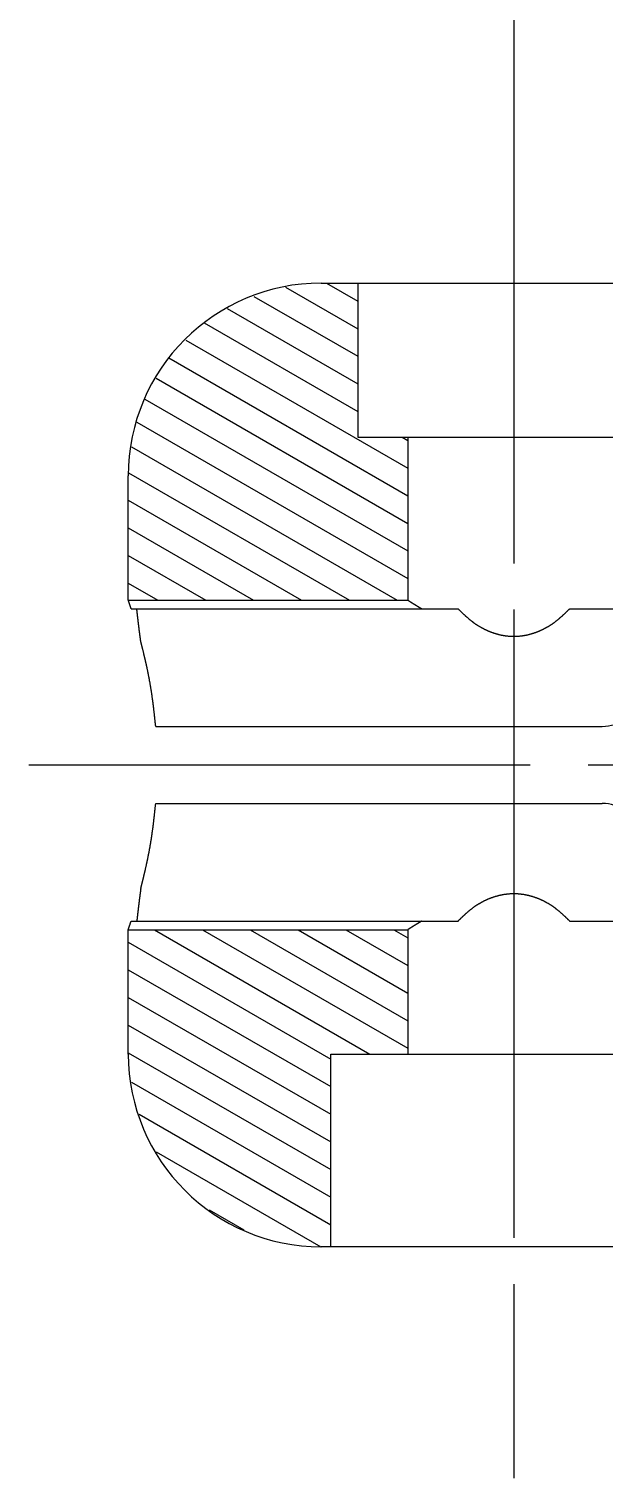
# Model space of a CAD drawing. Extents: x -21 to 142, y 71 to 261.
# Drawn here: x 63.96 to 78.88, y 203.6 to 241.19 of the extents above; entities that cross this region are included whole.
import ezdxf

# ---------------------------------------------------------------- set-up
doc = ezdxf.new("R2010")
doc.units = 0
doc.linetypes.add('CENTER', pattern=[17.5, 13, -1.5, 1.5, -1.5])
doc.layers.get('0').update_dxf_attribs({"linetype": 'CONTINUOUS'})
doc.layers.add('CENTER', color=1, linetype='CENTER')

msp = doc.modelspace()

# ---------------------------------------------------------------- linework, layer by layer
at = {"color": 7, "linetype": 'CONTINUOUS'}
for p, q in [((71.539, 234.602), (94.388, 234.602)), ((72.489, 234.602), (72.489, 230.602)), ((72.489, 230.602), (80.589, 230.602)), ((73.644, 230.602), (73.789, 230.519)), ((73.789, 230.602), (73.789, 226.377)), ((66.539, 226.377), (66.539, 229.602)), ((66.539, 226.377), (73.789, 226.377)), ((66.614, 226.152), (75.091, 226.152)), ((77.986, 226.152), (81.078, 226.152)), ((67.25, 223.102), (78.83, 223.102)), ((67.25, 221.102), (78.83, 221.102)), ((66.614, 218.052), (75.091, 218.052)), ((77.986, 218.052), (81.078, 218.052)), ((66.539, 214.602), (66.539, 217.827)), ((66.539, 217.827), (73.789, 217.827)), ((73.789, 217.827), (73.789, 214.602)), ((71.789, 209.602), (71.789, 214.602)), ((71.789, 214.602), (81.289, 214.602)), ((94.388, 209.602), (71.539, 209.602))]:
    msp.add_line(p, q, dxfattribs=at)
at = {"color": 3, "linetype": 'CONTINUOUS'}
for p, q in [((71.682, 234.602), (72.489, 234.136)), ((69.797, 234.257), (72.489, 232.703)), ((70.62, 234.498), (72.489, 233.419)), ((69.104, 233.94), (72.489, 231.986)), ((68.509, 233.567), (72.489, 231.269)), ((68.034, 233.124), (73.789, 229.802)), ((67.593, 232.662), (73.789, 229.085)), ((67.263, 232.136), (73.789, 228.368)), ((66.97, 231.588), (73.789, 227.652)), ((66.761, 230.992), (73.789, 226.935)), ((66.623, 230.355), (73.514, 226.377)), ((66.548, 229.682), (72.272, 226.377)), ((66.539, 228.97), (71.031, 226.377)), ((66.539, 228.254), (69.789, 226.377)), ((66.539, 227.537), (68.548, 226.377)), ((66.539, 226.82), (67.307, 226.377)), ((67.219, 217.827), (72.804, 214.602)), ((68.46, 217.827), (73.789, 214.75)), ((69.701, 217.827), (73.789, 215.467)), ((70.943, 217.827), (73.789, 216.184)), ((72.184, 217.827), (73.789, 216.901)), ((73.426, 217.827), (73.789, 217.617)), ((66.539, 217.503), (71.789, 214.472)), ((66.539, 216.786), (71.789, 213.755)), ((66.539, 216.069), (71.789, 213.038)), ((66.539, 215.353), (71.789, 212.321)), ((66.539, 214.636), (71.789, 211.605)), ((66.621, 213.872), (71.789, 210.888)), ((66.821, 213.039), (71.789, 210.171)), ((67.263, 212.067), (71.532, 209.603)), ((68.632, 210.56), (69.534, 210.039))]:
    msp.add_line(p, q, dxfattribs=at)
at = {"color": 7}
for points in [[(66.614, 226.152, 0), (66.613, 226.153, 0), (66.613, 226.154, 0), (66.613, 226.155, 0), (66.612, 226.157, 0), (66.612, 226.158, 0), (66.611, 226.159, 0), (66.611, 226.16, 0), (66.611, 226.161, 0), (66.61, 226.163, 0), (66.61, 226.164, 0), (66.609, 226.165, 0), (66.609, 226.166, 0), (66.609, 226.167, 0), (66.608, 226.168, 0), (66.608, 226.17, 0), (66.608, 226.171, 0), (66.607, 226.172, 0), (66.607, 226.173, 0), (66.606, 226.174, 0), (66.606, 226.176, 0), (66.606, 226.177, 0), (66.605, 226.178, 0), (66.605, 226.179, 0), (66.604, 226.18, 0), (66.604, 226.181, 0), (66.604, 226.183, 0), (66.603, 226.184, 0), (66.603, 226.185, 0), (66.603, 226.186, 0), (66.602, 226.187, 0), (66.602, 226.188, 0), (66.601, 226.19, 0), (66.601, 226.191, 0), (66.6, 226.192, 0), (66.6, 226.193, 0), (66.6, 226.194, 0), (66.599, 226.196, 0), (66.599, 226.197, 0), (66.599, 226.198, 0), (66.598, 226.199, 0), (66.598, 226.2, 0), (66.597, 226.201, 0), (66.597, 226.203, 0), (66.597, 226.204, 0), (66.596, 226.205, 0), (66.596, 226.206, 0), (66.596, 226.207, 0), (66.595, 226.209, 0), (66.595, 226.21, 0), (66.594, 226.211, 0), (66.594, 226.212, 0), (66.594, 226.213, 0), (66.593, 226.214, 0), (66.593, 226.216, 0), (66.592, 226.217, 0), (66.592, 226.218, 0), (66.592, 226.219, 0), (66.591, 226.22, 0), (66.591, 226.222, 0), (66.59, 226.223, 0), (66.59, 226.224, 0), (66.59, 226.225, 0), (66.589, 226.226, 0), (66.589, 226.227, 0), (66.588, 226.229, 0), (66.588, 226.23, 0), (66.588, 226.231, 0), (66.587, 226.232, 0), (66.587, 226.233, 0), (66.587, 226.234, 0), (66.586, 226.236, 0), (66.586, 226.237, 0), (66.585, 226.238, 0), (66.585, 226.239, 0), (66.585, 226.24, 0), (66.584, 226.242, 0), (66.584, 226.243, 0), (66.583, 226.244, 0), (66.583, 226.245, 0), (66.583, 226.246, 0), (66.582, 226.247, 0), (66.582, 226.249, 0), (66.581, 226.25, 0), (66.581, 226.251, 0), (66.581, 226.252, 0), (66.58, 226.253, 0), (66.58, 226.255, 0), (66.579, 226.256, 0), (66.579, 226.257, 0), (66.579, 226.258, 0), (66.578, 226.259, 0), (66.578, 226.26, 0), (66.578, 226.262, 0), (66.577, 226.263, 0), (66.577, 226.264, 0), (66.576, 226.265, 0), (66.576, 226.266, 0), (66.576, 226.267, 0), (66.575, 226.269, 0), (66.575, 226.27, 0), (66.574, 226.271, 0), (66.574, 226.272, 0), (66.574, 226.273, 0), (66.573, 226.275, 0), (66.573, 226.276, 0), (66.572, 226.277, 0), (66.572, 226.278, 0), (66.572, 226.279, 0), (66.571, 226.28, 0), (66.571, 226.282, 0), (66.57, 226.283, 0), (66.57, 226.284, 0), (66.57, 226.285, 0), (66.569, 226.286, 0), (66.569, 226.288, 0), (66.569, 226.289, 0), (66.568, 226.29, 0), (66.568, 226.291, 0), (66.567, 226.292, 0), (66.567, 226.293, 0), (66.567, 226.295, 0), (66.566, 226.296, 0), (66.566, 226.297, 0), (66.565, 226.298, 0), (66.565, 226.299, 0), (66.564, 226.3, 0), (66.564, 226.302, 0), (66.564, 226.303, 0), (66.563, 226.304, 0), (66.563, 226.305, 0), (66.562, 226.306, 0), (66.562, 226.308, 0), (66.562, 226.309, 0), (66.561, 226.31, 0), (66.561, 226.311, 0), (66.561, 226.312, 0), (66.56, 226.313, 0), (66.56, 226.315, 0), (66.559, 226.316, 0), (66.559, 226.317, 0), (66.559, 226.318, 0), (66.558, 226.319, 0), (66.558, 226.32, 0), (66.557, 226.322, 0), (66.557, 226.323, 0), (66.557, 226.324, 0), (66.556, 226.325, 0), (66.556, 226.326, 0), (66.555, 226.328, 0), (66.555, 226.329, 0), (66.555, 226.33, 0), (66.554, 226.331, 0), (66.554, 226.332, 0), (66.553, 226.333, 0), (66.553, 226.335, 0), (66.553, 226.336, 0), (66.552, 226.337, 0), (66.552, 226.338, 0), (66.551, 226.339, 0), (66.551, 226.34, 0), (66.551, 226.342, 0), (66.55, 226.343, 0), (66.55, 226.344, 0), (66.549, 226.345, 0), (66.549, 226.346, 0), (66.549, 226.348, 0), (66.548, 226.349, 0), (66.548, 226.35, 0), (66.547, 226.351, 0), (66.547, 226.352, 0), (66.547, 226.353, 0), (66.546, 226.355, 0), (66.546, 226.356, 0), (66.545, 226.357, 0), (66.545, 226.358, 0), (66.545, 226.359, 0), (66.544, 226.36, 0), (66.544, 226.362, 0), (66.543, 226.363, 0), (66.543, 226.364, 0), (66.543, 226.365, 0), (66.542, 226.366, 0), (66.542, 226.368, 0), (66.541, 226.369, 0), (66.541, 226.37, 0), (66.541, 226.371, 0), (66.54, 226.372, 0), (66.54, 226.373, 0), (66.539, 226.375, 0), (66.539, 226.376, 0), (66.539, 226.377, 0)], [(73.789, 226.377, 0), (73.79, 226.376, 0), (73.792, 226.374, 0), (73.794, 226.373, 0), (73.796, 226.372, 0), (73.798, 226.371, 0), (73.8, 226.37, 0), (73.802, 226.368, 0), (73.804, 226.367, 0), (73.806, 226.366, 0), (73.808, 226.365, 0), (73.809, 226.364, 0), (73.811, 226.362, 0), (73.813, 226.361, 0), (73.815, 226.36, 0), (73.817, 226.359, 0), (73.819, 226.358, 0), (73.821, 226.356, 0), (73.823, 226.355, 0), (73.825, 226.354, 0), (73.826, 226.353, 0), (73.828, 226.351, 0), (73.83, 226.35, 0), (73.832, 226.349, 0), (73.834, 226.348, 0), (73.836, 226.347, 0), (73.838, 226.345, 0), (73.84, 226.344, 0), (73.841, 226.343, 0), (73.843, 226.342, 0), (73.845, 226.341, 0), (73.847, 226.339, 0), (73.849, 226.338, 0), (73.851, 226.337, 0), (73.853, 226.336, 0), (73.855, 226.335, 0), (73.857, 226.333, 0), (73.859, 226.332, 0), (73.86, 226.331, 0), (73.862, 226.33, 0), (73.864, 226.329, 0), (73.866, 226.327, 0), (73.868, 226.326, 0), (73.87, 226.325, 0), (73.872, 226.324, 0), (73.874, 226.323, 0), (73.876, 226.321, 0), (73.877, 226.32, 0), (73.879, 226.319, 0), (73.881, 226.318, 0), (73.883, 226.317, 0), (73.885, 226.315, 0), (73.887, 226.314, 0), (73.889, 226.313, 0), (73.891, 226.312, 0), (73.893, 226.311, 0), (73.895, 226.309, 0), (73.897, 226.308, 0), (73.898, 226.307, 0), (73.9, 226.306, 0), (73.902, 226.305, 0), (73.904, 226.303, 0), (73.906, 226.302, 0), (73.908, 226.301, 0), (73.91, 226.3, 0), (73.912, 226.299, 0), (73.914, 226.298, 0), (73.915, 226.296, 0), (73.917, 226.295, 0), (73.919, 226.294, 0), (73.921, 226.293, 0), (73.923, 226.292, 0), (73.925, 226.29, 0), (73.927, 226.289, 0), (73.929, 226.288, 0), (73.931, 226.287, 0), (73.933, 226.286, 0), (73.935, 226.284, 0), (73.936, 226.283, 0), (73.938, 226.282, 0), (73.94, 226.281, 0), (73.942, 226.28, 0), (73.944, 226.279, 0), (73.946, 226.277, 0), (73.948, 226.276, 0), (73.95, 226.275, 0), (73.952, 226.274, 0), (73.954, 226.273, 0), (73.956, 226.271, 0), (73.957, 226.27, 0), (73.959, 226.269, 0), (73.961, 226.268, 0), (73.963, 226.267, 0), (73.965, 226.266, 0), (73.967, 226.264, 0), (73.969, 226.263, 0), (73.971, 226.262, 0), (73.973, 226.261, 0), (73.975, 226.26, 0), (73.977, 226.259, 0), (73.978, 226.257, 0), (73.98, 226.256, 0), (73.982, 226.255, 0), (73.984, 226.254, 0), (73.986, 226.253, 0), (73.988, 226.252, 0), (73.99, 226.25, 0), (73.992, 226.249, 0), (73.994, 226.248, 0), (73.996, 226.247, 0), (73.998, 226.246, 0), (73.999, 226.244, 0), (74.001, 226.243, 0), (74.003, 226.242, 0), (74.005, 226.241, 0), (74.007, 226.24, 0), (74.009, 226.239, 0), (74.011, 226.237, 0), (74.013, 226.236, 0), (74.015, 226.235, 0), (74.017, 226.234, 0), (74.019, 226.233, 0), (74.021, 226.232, 0), (74.022, 226.231, 0), (74.025, 226.229, 0), (74.026, 226.228, 0), (74.028, 226.227, 0), (74.03, 226.226, 0), (74.032, 226.225, 0), (74.034, 226.224, 0), (74.036, 226.222, 0), (74.038, 226.221, 0), (74.04, 226.22, 0), (74.042, 226.219, 0), (74.044, 226.218, 0), (74.046, 226.217, 0), (74.047, 226.215, 0), (74.049, 226.214, 0), (74.051, 226.213, 0), (74.053, 226.212, 0), (74.055, 226.211, 0), (74.057, 226.21, 0), (74.059, 226.208, 0), (74.061, 226.207, 0), (74.063, 226.206, 0), (74.065, 226.205, 0), (74.067, 226.204, 0), (74.069, 226.203, 0), (74.071, 226.202, 0), (74.073, 226.2, 0), (74.074, 226.199, 0), (74.076, 226.198, 0), (74.078, 226.197, 0), (74.08, 226.196, 0), (74.082, 226.195, 0), (74.084, 226.193, 0), (74.086, 226.192, 0), (74.088, 226.191, 0), (74.09, 226.19, 0), (74.092, 226.189, 0), (74.094, 226.188, 0), (74.096, 226.186, 0), (74.097, 226.185, 0), (74.099, 226.184, 0), (74.101, 226.183, 0), (74.103, 226.182, 0), (74.105, 226.181, 0), (74.107, 226.18, 0), (74.109, 226.178, 0), (74.111, 226.177, 0), (74.113, 226.176, 0), (74.115, 226.175, 0), (74.117, 226.174, 0), (74.119, 226.173, 0), (74.121, 226.171, 0), (74.123, 226.17, 0), (74.124, 226.169, 0), (74.126, 226.168, 0), (74.128, 226.167, 0), (74.13, 226.166, 0), (74.132, 226.165, 0), (74.134, 226.163, 0), (74.136, 226.162, 0), (74.138, 226.161, 0), (74.14, 226.16, 0), (74.142, 226.159, 0), (74.144, 226.158, 0), (74.146, 226.157, 0), (74.148, 226.155, 0), (74.15, 226.154, 0), (74.151, 226.153, 0), (74.153, 226.152, 0)], [(66.862, 225.312, 0), (66.861, 225.317, 0), (66.86, 225.323, 0), (66.859, 225.328, 0), (66.859, 225.333, 0), (66.858, 225.339, 0), (66.857, 225.344, 0), (66.857, 225.349, 0), (66.856, 225.354, 0), (66.855, 225.36, 0), (66.855, 225.365, 0), (66.854, 225.37, 0), (66.853, 225.375, 0), (66.853, 225.381, 0), (66.852, 225.386, 0), (66.851, 225.391, 0), (66.85, 225.397, 0), (66.85, 225.402, 0), (66.849, 225.407, 0), (66.848, 225.412, 0), (66.848, 225.418, 0), (66.847, 225.423, 0), (66.846, 225.428, 0), (66.846, 225.434, 0), (66.845, 225.439, 0), (66.844, 225.444, 0), (66.844, 225.449, 0), (66.843, 225.455, 0), (66.842, 225.46, 0), (66.842, 225.465, 0), (66.841, 225.47, 0), (66.84, 225.476, 0), (66.84, 225.481, 0), (66.839, 225.486, 0), (66.838, 225.492, 0), (66.838, 225.497, 0), (66.837, 225.502, 0), (66.836, 225.507, 0), (66.835, 225.513, 0), (66.835, 225.518, 0), (66.834, 225.523, 0), (66.833, 225.528, 0), (66.833, 225.534, 0), (66.832, 225.539, 0), (66.831, 225.544, 0), (66.831, 225.55, 0), (66.83, 225.555, 0), (66.829, 225.56, 0), (66.829, 225.565, 0), (66.828, 225.571, 0), (66.827, 225.576, 0), (66.827, 225.581, 0), (66.826, 225.587, 0), (66.825, 225.592, 0), (66.825, 225.597, 0), (66.824, 225.602, 0), (66.823, 225.608, 0), (66.823, 225.613, 0), (66.822, 225.618, 0), (66.821, 225.624, 0), (66.821, 225.629, 0), (66.82, 225.634, 0), (66.819, 225.639, 0), (66.819, 225.645, 0), (66.818, 225.65, 0), (66.817, 225.655, 0), (66.817, 225.66, 0), (66.816, 225.666, 0), (66.815, 225.671, 0), (66.815, 225.676, 0), (66.814, 225.682, 0), (66.813, 225.687, 0), (66.813, 225.692, 0), (66.812, 225.697, 0), (66.811, 225.703, 0), (66.811, 225.708, 0), (66.81, 225.713, 0), (66.809, 225.719, 0), (66.809, 225.724, 0), (66.808, 225.729, 0), (66.808, 225.734, 0), (66.807, 225.74, 0), (66.806, 225.745, 0), (66.806, 225.75, 0), (66.805, 225.756, 0), (66.804, 225.761, 0), (66.804, 225.766, 0), (66.803, 225.771, 0), (66.802, 225.777, 0), (66.802, 225.782, 0), (66.801, 225.787, 0), (66.801, 225.792, 0), (66.8, 225.798, 0), (66.799, 225.803, 0), (66.799, 225.808, 0), (66.798, 225.814, 0), (66.797, 225.819, 0), (66.797, 225.824, 0), (66.796, 225.829, 0), (66.796, 225.835, 0), (66.795, 225.84, 0), (66.794, 225.845, 0), (66.794, 225.851, 0), (66.793, 225.856, 0), (66.793, 225.861, 0), (66.792, 225.866, 0), (66.791, 225.872, 0), (66.791, 225.877, 0), (66.79, 225.882, 0), (66.789, 225.888, 0), (66.789, 225.893, 0), (66.788, 225.898, 0), (66.787, 225.903, 0), (66.787, 225.909, 0), (66.786, 225.914, 0), (66.786, 225.919, 0), (66.785, 225.925, 0), (66.784, 225.93, 0), (66.784, 225.935, 0), (66.783, 225.94, 0), (66.783, 225.946, 0), (66.782, 225.951, 0), (66.781, 225.956, 0), (66.781, 225.962, 0), (66.78, 225.967, 0), (66.78, 225.972, 0), (66.779, 225.977, 0), (66.778, 225.983, 0), (66.778, 225.988, 0), (66.777, 225.993, 0), (66.777, 225.999, 0), (66.776, 226.004, 0), (66.775, 226.009, 0), (66.775, 226.014, 0), (66.774, 226.02, 0), (66.774, 226.025, 0), (66.773, 226.03, 0), (66.772, 226.036, 0), (66.772, 226.041, 0), (66.771, 226.046, 0), (66.771, 226.051, 0), (66.77, 226.057, 0), (66.769, 226.062, 0), (66.769, 226.067, 0), (66.768, 226.073, 0), (66.768, 226.078, 0), (66.767, 226.083, 0), (66.766, 226.088, 0), (66.766, 226.094, 0), (66.765, 226.099, 0), (66.765, 226.104, 0), (66.764, 226.11, 0), (66.763, 226.115, 0), (66.763, 226.12, 0), (66.762, 226.125, 0), (66.762, 226.131, 0), (66.761, 226.136, 0), (66.76, 226.141, 0), (66.76, 226.147, 0), (66.759, 226.152, 0)], [(75.091, 226.152, 0), (75.099, 226.145, 0), (75.106, 226.137, 0), (75.114, 226.13, 0), (75.121, 226.123, 0), (75.129, 226.116, 0), (75.136, 226.108, 0), (75.144, 226.101, 0), (75.151, 226.094, 0), (75.159, 226.087, 0), (75.166, 226.079, 0), (75.174, 226.072, 0), (75.181, 226.065, 0), (75.189, 226.058, 0), (75.196, 226.051, 0), (75.204, 226.043, 0), (75.211, 226.036, 0), (75.219, 226.029, 0), (75.226, 226.022, 0), (75.234, 226.015, 0), (75.241, 226.008, 0), (75.249, 226.001, 0), (75.257, 225.994, 0), (75.264, 225.986, 0), (75.272, 225.979, 0), (75.28, 225.972, 0), (75.287, 225.965, 0), (75.295, 225.958, 0), (75.303, 225.952, 0), (75.311, 225.945, 0), (75.318, 225.938, 0), (75.326, 225.931, 0), (75.334, 225.924, 0), (75.342, 225.917, 0), (75.35, 225.91, 0), (75.358, 225.904, 0), (75.365, 225.897, 0), (75.373, 225.89, 0), (75.381, 225.884, 0), (75.389, 225.877, 0), (75.397, 225.87, 0), (75.405, 225.864, 0), (75.413, 225.857, 0), (75.421, 225.851, 0), (75.43, 225.844, 0), (75.438, 225.838, 0), (75.446, 225.832, 0), (75.454, 225.825, 0), (75.462, 225.819, 0), (75.471, 225.813, 0), (75.479, 225.807, 0), (75.487, 225.8, 0), (75.496, 225.794, 0), (75.504, 225.788, 0), (75.513, 225.782, 0), (75.521, 225.776, 0), (75.53, 225.77, 0), (75.538, 225.764, 0), (75.547, 225.758, 0), (75.555, 225.753, 0), (75.564, 225.747, 0), (75.573, 225.741, 0), (75.582, 225.735, 0), (75.59, 225.73, 0), (75.599, 225.724, 0), (75.608, 225.719, 0), (75.617, 225.713, 0), (75.626, 225.708, 0), (75.635, 225.702, 0), (75.644, 225.697, 0), (75.652, 225.692, 0), (75.661, 225.687, 0), (75.67, 225.681, 0), (75.68, 225.676, 0), (75.689, 225.671, 0), (75.698, 225.666, 0), (75.707, 225.661, 0), (75.716, 225.656, 0), (75.725, 225.651, 0), (75.734, 225.646, 0), (75.744, 225.641, 0), (75.753, 225.637, 0), (75.762, 225.632, 0), (75.772, 225.627, 0), (75.781, 225.623, 0), (75.79, 225.618, 0), (75.8, 225.614, 0), (75.809, 225.609, 0), (75.819, 225.605, 0), (75.828, 225.6, 0), (75.837, 225.596, 0), (75.847, 225.592, 0), (75.856, 225.587, 0), (75.866, 225.583, 0), (75.876, 225.579, 0), (75.885, 225.575, 0), (75.895, 225.571, 0), (75.904, 225.567, 0), (75.914, 225.563, 0), (75.924, 225.559, 0), (75.934, 225.556, 0), (75.943, 225.552, 0), (75.953, 225.548, 0), (75.963, 225.545, 0), (75.973, 225.541, 0), (75.982, 225.537, 0), (75.992, 225.534, 0), (76.002, 225.531, 0), (76.012, 225.527, 0), (76.022, 225.524, 0), (76.032, 225.521, 0), (76.042, 225.517, 0), (76.052, 225.514, 0), (76.062, 225.511, 0), (76.072, 225.508, 0), (76.082, 225.505, 0), (76.091, 225.502, 0), (76.102, 225.5, 0), (76.112, 225.497, 0), (76.122, 225.494, 0), (76.132, 225.491, 0), (76.142, 225.489, 0), (76.152, 225.486, 0), (76.162, 225.484, 0), (76.172, 225.481, 0), (76.182, 225.479, 0), (76.192, 225.477, 0), (76.203, 225.475, 0), (76.213, 225.472, 0), (76.223, 225.47, 0), (76.233, 225.468, 0), (76.243, 225.466, 0), (76.254, 225.464, 0), (76.264, 225.463, 0), (76.274, 225.461, 0), (76.284, 225.459, 0), (76.295, 225.458, 0), (76.305, 225.456, 0), (76.315, 225.455, 0), (76.326, 225.453, 0), (76.336, 225.452, 0), (76.346, 225.45, 0), (76.357, 225.449, 0), (76.367, 225.448, 0), (76.377, 225.447, 0), (76.388, 225.446, 0), (76.398, 225.445, 0), (76.408, 225.444, 0), (76.419, 225.443, 0), (76.429, 225.443, 0), (76.44, 225.442, 0), (76.45, 225.441, 0), (76.46, 225.441, 0), (76.471, 225.44, 0), (76.481, 225.44, 0), (76.492, 225.439, 0), (76.502, 225.439, 0), (76.513, 225.439, 0), (76.523, 225.439, 0), (76.533, 225.439, 0), (76.544, 225.439, 0), (76.554, 225.439, 0), (76.565, 225.439, 0), (76.575, 225.439, 0), (76.585, 225.439, 0), (76.596, 225.44, 0), (76.606, 225.44, 0), (76.617, 225.441, 0), (76.627, 225.441, 0), (76.638, 225.442, 0), (76.648, 225.443, 0), (76.658, 225.443, 0), (76.669, 225.444, 0), (76.679, 225.445, 0), (76.689, 225.446, 0), (76.7, 225.447, 0), (76.71, 225.448, 0), (76.721, 225.449, 0), (76.731, 225.45, 0), (76.741, 225.452, 0), (76.751, 225.453, 0), (76.762, 225.455, 0), (76.772, 225.456, 0), (76.782, 225.458, 0), (76.793, 225.459, 0), (76.803, 225.461, 0), (76.813, 225.463, 0), (76.823, 225.464, 0), (76.834, 225.466, 0), (76.844, 225.468, 0), (76.854, 225.47, 0), (76.864, 225.472, 0), (76.874, 225.475, 0), (76.885, 225.477, 0), (76.895, 225.479, 0), (76.905, 225.481, 0), (76.915, 225.484, 0), (76.925, 225.486, 0), (76.935, 225.489, 0), (76.945, 225.491, 0), (76.956, 225.494, 0), (76.966, 225.497, 0), (76.976, 225.5, 0), (76.986, 225.502, 0), (76.996, 225.505, 0), (77.006, 225.508, 0), (77.016, 225.511, 0), (77.025, 225.514, 0), (77.035, 225.517, 0), (77.045, 225.521, 0), (77.055, 225.524, 0), (77.065, 225.527, 0), (77.075, 225.531, 0), (77.085, 225.534, 0), (77.095, 225.537, 0), (77.105, 225.541, 0), (77.114, 225.545, 0), (77.124, 225.548, 0), (77.134, 225.552, 0), (77.144, 225.556, 0), (77.153, 225.559, 0), (77.163, 225.563, 0), (77.173, 225.567, 0), (77.182, 225.571, 0), (77.192, 225.575, 0), (77.201, 225.579, 0), (77.211, 225.583, 0), (77.221, 225.587, 0), (77.23, 225.592, 0), (77.24, 225.596, 0), (77.249, 225.6, 0), (77.259, 225.605, 0), (77.268, 225.609, 0), (77.278, 225.613, 0), (77.287, 225.618, 0), (77.296, 225.623, 0), (77.306, 225.627, 0), (77.315, 225.632, 0), (77.324, 225.637, 0), (77.334, 225.641, 0), (77.343, 225.646, 0), (77.352, 225.651, 0), (77.361, 225.656, 0), (77.37, 225.661, 0), (77.379, 225.666, 0), (77.389, 225.671, 0), (77.398, 225.676, 0), (77.407, 225.681, 0), (77.416, 225.686, 0), (77.425, 225.692, 0), (77.434, 225.697, 0), (77.443, 225.702, 0), (77.451, 225.708, 0), (77.46, 225.713, 0), (77.469, 225.719, 0), (77.478, 225.724, 0), (77.487, 225.73, 0), (77.496, 225.735, 0), (77.504, 225.741, 0), (77.513, 225.747, 0), (77.522, 225.753, 0), (77.53, 225.758, 0), (77.539, 225.764, 0), (77.547, 225.77, 0), (77.556, 225.776, 0), (77.564, 225.782, 0), (77.573, 225.788, 0), (77.581, 225.794, 0), (77.59, 225.8, 0), (77.598, 225.807, 0), (77.606, 225.813, 0), (77.615, 225.819, 0), (77.623, 225.825, 0), (77.631, 225.832, 0), (77.639, 225.838, 0), (77.647, 225.844, 0), (77.656, 225.851, 0), (77.664, 225.857, 0), (77.672, 225.864, 0), (77.68, 225.87, 0), (77.688, 225.877, 0), (77.696, 225.884, 0), (77.704, 225.89, 0), (77.712, 225.897, 0), (77.72, 225.904, 0), (77.728, 225.91, 0), (77.735, 225.917, 0), (77.743, 225.924, 0), (77.751, 225.931, 0), (77.759, 225.938, 0), (77.766, 225.945, 0), (77.774, 225.952, 0), (77.782, 225.959, 0), (77.79, 225.965, 0), (77.797, 225.972, 0), (77.805, 225.979, 0), (77.813, 225.987, 0), (77.82, 225.994, 0), (77.828, 226.001, 0), (77.836, 226.008, 0), (77.843, 226.015, 0), (77.851, 226.022, 0), (77.858, 226.029, 0), (77.866, 226.036, 0), (77.874, 226.043, 0), (77.881, 226.051, 0), (77.889, 226.058, 0), (77.896, 226.065, 0), (77.904, 226.072, 0), (77.911, 226.079, 0), (77.919, 226.087, 0), (77.926, 226.094, 0), (77.934, 226.101, 0), (77.941, 226.108, 0), (77.949, 226.116, 0), (77.956, 226.123, 0), (77.964, 226.13, 0), (77.971, 226.137, 0), (77.978, 226.145, 0), (77.986, 226.152, 0)], [(67.25, 223.102, 0), (67.249, 223.114, 0), (67.247, 223.125, 0), (67.246, 223.137, 0), (67.245, 223.149, 0), (67.244, 223.16, 0), (67.242, 223.172, 0), (67.241, 223.184, 0), (67.24, 223.196, 0), (67.239, 223.207, 0), (67.237, 223.219, 0), (67.236, 223.231, 0), (67.235, 223.242, 0), (67.234, 223.254, 0), (67.232, 223.266, 0), (67.231, 223.277, 0), (67.23, 223.289, 0), (67.229, 223.301, 0), (67.227, 223.313, 0), (67.226, 223.324, 0), (67.225, 223.336, 0), (67.224, 223.348, 0), (67.222, 223.359, 0), (67.221, 223.371, 0), (67.22, 223.383, 0), (67.218, 223.394, 0), (67.217, 223.406, 0), (67.216, 223.418, 0), (67.215, 223.429, 0), (67.213, 223.441, 0), (67.212, 223.453, 0), (67.211, 223.465, 0), (67.209, 223.476, 0), (67.208, 223.488, 0), (67.207, 223.5, 0), (67.205, 223.511, 0), (67.204, 223.523, 0), (67.203, 223.535, 0), (67.201, 223.546, 0), (67.2, 223.558, 0), (67.198, 223.57, 0), (67.197, 223.581, 0), (67.196, 223.593, 0), (67.194, 223.605, 0), (67.193, 223.616, 0), (67.191, 223.628, 0), (67.19, 223.64, 0), (67.189, 223.651, 0), (67.187, 223.663, 0), (67.186, 223.675, 0), (67.184, 223.686, 0), (67.183, 223.698, 0), (67.181, 223.71, 0), (67.18, 223.721, 0), (67.178, 223.733, 0), (67.177, 223.745, 0), (67.175, 223.756, 0), (67.174, 223.768, 0), (67.172, 223.78, 0), (67.17, 223.791, 0), (67.169, 223.803, 0), (67.167, 223.815, 0), (67.166, 223.826, 0), (67.164, 223.838, 0), (67.162, 223.85, 0), (67.161, 223.861, 0), (67.159, 223.873, 0), (67.157, 223.885, 0), (67.156, 223.896, 0), (67.154, 223.908, 0), (67.152, 223.92, 0), (67.151, 223.931, 0), (67.149, 223.943, 0), (67.147, 223.954, 0), (67.145, 223.966, 0), (67.144, 223.978, 0), (67.142, 223.989, 0), (67.14, 224.001, 0), (67.138, 224.013, 0), (67.137, 224.024, 0), (67.135, 224.036, 0), (67.133, 224.047, 0), (67.131, 224.059, 0), (67.129, 224.071, 0), (67.127, 224.082, 0), (67.125, 224.094, 0), (67.124, 224.105, 0), (67.122, 224.117, 0), (67.12, 224.129, 0), (67.118, 224.14, 0), (67.116, 224.152, 0), (67.114, 224.163, 0), (67.112, 224.175, 0), (67.11, 224.187, 0), (67.108, 224.198, 0), (67.106, 224.21, 0), (67.104, 224.221, 0), (67.102, 224.233, 0), (67.1, 224.245, 0), (67.097, 224.256, 0), (67.095, 224.268, 0), (67.093, 224.279, 0), (67.091, 224.291, 0), (67.089, 224.302, 0), (67.087, 224.314, 0), (67.085, 224.326, 0), (67.083, 224.337, 0), (67.08, 224.349, 0), (67.078, 224.36, 0), (67.076, 224.372, 0), (67.074, 224.383, 0), (67.072, 224.395, 0), (67.069, 224.407, 0), (67.067, 224.418, 0), (67.065, 224.43, 0), (67.063, 224.441, 0), (67.06, 224.453, 0), (67.058, 224.464, 0), (67.056, 224.476, 0), (67.053, 224.487, 0), (67.051, 224.499, 0), (67.049, 224.51, 0), (67.046, 224.522, 0), (67.044, 224.533, 0), (67.042, 224.545, 0), (67.039, 224.556, 0), (67.037, 224.568, 0), (67.034, 224.579, 0), (67.032, 224.591, 0), (67.029, 224.603, 0), (67.027, 224.614, 0), (67.025, 224.626, 0), (67.022, 224.637, 0), (67.02, 224.649, 0), (67.017, 224.66, 0), (67.015, 224.672, 0), (67.012, 224.683, 0), (67.01, 224.694, 0), (67.007, 224.706, 0), (67.004, 224.717, 0), (67.002, 224.729, 0), (66.999, 224.74, 0), (66.997, 224.752, 0), (66.994, 224.763, 0), (66.992, 224.775, 0), (66.989, 224.786, 0), (66.986, 224.798, 0), (66.984, 224.809, 0), (66.981, 224.821, 0), (66.978, 224.832, 0), (66.976, 224.844, 0), (66.973, 224.855, 0), (66.97, 224.867, 0), (66.968, 224.878, 0), (66.965, 224.889, 0), (66.962, 224.901, 0), (66.96, 224.912, 0), (66.957, 224.924, 0), (66.954, 224.935, 0), (66.951, 224.947, 0), (66.949, 224.958, 0), (66.946, 224.97, 0), (66.943, 224.981, 0), (66.94, 224.992, 0), (66.938, 225.004, 0), (66.935, 225.015, 0), (66.932, 225.027, 0), (66.929, 225.038, 0), (66.927, 225.05, 0), (66.924, 225.061, 0), (66.921, 225.072, 0), (66.918, 225.084, 0), (66.915, 225.095, 0), (66.912, 225.107, 0), (66.91, 225.118, 0), (66.907, 225.13, 0), (66.904, 225.141, 0), (66.901, 225.152, 0), (66.898, 225.164, 0), (66.896, 225.175, 0), (66.893, 225.187, 0), (66.89, 225.198, 0), (66.887, 225.209, 0), (66.884, 225.221, 0), (66.881, 225.232, 0), (66.879, 225.244, 0), (66.876, 225.255, 0), (66.873, 225.267, 0), (66.87, 225.278, 0), (66.867, 225.289, 0), (66.864, 225.301, 0), (66.862, 225.312, 0)], [(66.862, 218.892, 0), (66.864, 218.903, 0), (66.867, 218.914, 0), (66.87, 218.926, 0), (66.873, 218.937, 0), (66.876, 218.949, 0), (66.879, 218.96, 0), (66.881, 218.972, 0), (66.884, 218.983, 0), (66.887, 218.994, 0), (66.89, 219.006, 0), (66.893, 219.017, 0), (66.896, 219.029, 0), (66.898, 219.04, 0), (66.901, 219.051, 0), (66.904, 219.063, 0), (66.907, 219.074, 0), (66.91, 219.086, 0), (66.912, 219.097, 0), (66.915, 219.109, 0), (66.918, 219.12, 0), (66.921, 219.131, 0), (66.924, 219.143, 0), (66.927, 219.154, 0), (66.929, 219.166, 0), (66.932, 219.177, 0), (66.935, 219.189, 0), (66.938, 219.2, 0), (66.94, 219.211, 0), (66.943, 219.223, 0), (66.946, 219.234, 0), (66.949, 219.246, 0), (66.951, 219.257, 0), (66.954, 219.269, 0), (66.957, 219.28, 0), (66.96, 219.292, 0), (66.962, 219.303, 0), (66.965, 219.314, 0), (66.968, 219.326, 0), (66.97, 219.337, 0), (66.973, 219.349, 0), (66.976, 219.36, 0), (66.978, 219.372, 0), (66.981, 219.383, 0), (66.984, 219.395, 0), (66.986, 219.406, 0), (66.989, 219.418, 0), (66.992, 219.429, 0), (66.994, 219.44, 0), (66.997, 219.452, 0), (66.999, 219.463, 0), (67.002, 219.475, 0), (67.004, 219.486, 0), (67.007, 219.498, 0), (67.01, 219.509, 0), (67.012, 219.521, 0), (67.015, 219.532, 0), (67.017, 219.544, 0), (67.02, 219.555, 0), (67.022, 219.567, 0), (67.025, 219.578, 0), (67.027, 219.59, 0), (67.029, 219.601, 0), (67.032, 219.613, 0), (67.034, 219.624, 0), (67.037, 219.636, 0), (67.039, 219.647, 0), (67.042, 219.659, 0), (67.044, 219.67, 0), (67.046, 219.682, 0), (67.049, 219.693, 0), (67.051, 219.705, 0), (67.053, 219.717, 0), (67.056, 219.728, 0), (67.058, 219.74, 0), (67.06, 219.751, 0), (67.063, 219.763, 0), (67.065, 219.774, 0), (67.067, 219.786, 0), (67.069, 219.797, 0), (67.072, 219.809, 0), (67.074, 219.82, 0), (67.076, 219.832, 0), (67.078, 219.844, 0), (67.08, 219.855, 0), (67.083, 219.867, 0), (67.085, 219.878, 0), (67.087, 219.89, 0), (67.089, 219.901, 0), (67.091, 219.913, 0), (67.093, 219.924, 0), (67.095, 219.936, 0), (67.097, 219.948, 0), (67.1, 219.959, 0), (67.102, 219.971, 0), (67.104, 219.982, 0), (67.106, 219.994, 0), (67.108, 220.006, 0), (67.11, 220.017, 0), (67.112, 220.029, 0), (67.114, 220.04, 0), (67.116, 220.052, 0), (67.118, 220.064, 0), (67.12, 220.075, 0), (67.122, 220.087, 0), (67.124, 220.098, 0), (67.125, 220.11, 0), (67.127, 220.122, 0), (67.129, 220.133, 0), (67.131, 220.145, 0), (67.133, 220.156, 0), (67.135, 220.168, 0), (67.137, 220.18, 0), (67.138, 220.191, 0), (67.14, 220.203, 0), (67.142, 220.215, 0), (67.144, 220.226, 0), (67.145, 220.238, 0), (67.147, 220.249, 0), (67.149, 220.261, 0), (67.151, 220.273, 0), (67.152, 220.284, 0), (67.154, 220.296, 0), (67.156, 220.308, 0), (67.157, 220.319, 0), (67.159, 220.331, 0), (67.161, 220.343, 0), (67.162, 220.354, 0), (67.164, 220.366, 0), (67.166, 220.377, 0), (67.167, 220.389, 0), (67.169, 220.401, 0), (67.17, 220.412, 0), (67.172, 220.424, 0), (67.174, 220.436, 0), (67.175, 220.447, 0), (67.177, 220.459, 0), (67.178, 220.471, 0), (67.18, 220.482, 0), (67.181, 220.494, 0), (67.183, 220.506, 0), (67.184, 220.517, 0), (67.186, 220.529, 0), (67.187, 220.541, 0), (67.189, 220.552, 0), (67.19, 220.564, 0), (67.191, 220.576, 0), (67.193, 220.587, 0), (67.194, 220.599, 0), (67.196, 220.611, 0), (67.197, 220.622, 0), (67.198, 220.634, 0), (67.2, 220.646, 0), (67.201, 220.658, 0), (67.203, 220.669, 0), (67.204, 220.681, 0), (67.205, 220.693, 0), (67.207, 220.704, 0), (67.208, 220.716, 0), (67.209, 220.728, 0), (67.211, 220.739, 0), (67.212, 220.751, 0), (67.213, 220.763, 0), (67.215, 220.774, 0), (67.216, 220.786, 0), (67.217, 220.798, 0), (67.218, 220.809, 0), (67.22, 220.821, 0), (67.221, 220.833, 0), (67.222, 220.845, 0), (67.224, 220.856, 0), (67.225, 220.868, 0), (67.226, 220.88, 0), (67.227, 220.891, 0), (67.229, 220.903, 0), (67.23, 220.915, 0), (67.231, 220.926, 0), (67.232, 220.938, 0), (67.234, 220.95, 0), (67.235, 220.962, 0), (67.236, 220.973, 0), (67.237, 220.985, 0), (67.239, 220.997, 0), (67.24, 221.008, 0), (67.241, 221.02, 0), (67.242, 221.032, 0), (67.244, 221.043, 0), (67.245, 221.055, 0), (67.246, 221.067, 0), (67.247, 221.079, 0), (67.249, 221.09, 0), (67.25, 221.102, 0)], [(66.862, 218.892, 0), (66.861, 218.886, 0), (66.86, 218.881, 0), (66.859, 218.876, 0), (66.859, 218.871, 0), (66.858, 218.865, 0), (66.857, 218.86, 0), (66.857, 218.855, 0), (66.856, 218.849, 0), (66.855, 218.844, 0), (66.855, 218.839, 0), (66.854, 218.834, 0), (66.853, 218.828, 0), (66.853, 218.823, 0), (66.852, 218.818, 0), (66.851, 218.813, 0), (66.85, 218.807, 0), (66.85, 218.802, 0), (66.849, 218.797, 0), (66.848, 218.791, 0), (66.848, 218.786, 0), (66.847, 218.781, 0), (66.846, 218.776, 0), (66.846, 218.77, 0), (66.845, 218.765, 0), (66.844, 218.76, 0), (66.844, 218.754, 0), (66.843, 218.749, 0), (66.842, 218.744, 0), (66.842, 218.739, 0), (66.841, 218.733, 0), (66.84, 218.728, 0), (66.84, 218.723, 0), (66.839, 218.718, 0), (66.838, 218.712, 0), (66.838, 218.707, 0), (66.837, 218.702, 0), (66.836, 218.696, 0), (66.835, 218.691, 0), (66.835, 218.686, 0), (66.834, 218.681, 0), (66.833, 218.675, 0), (66.833, 218.67, 0), (66.832, 218.665, 0), (66.831, 218.659, 0), (66.831, 218.654, 0), (66.83, 218.649, 0), (66.829, 218.644, 0), (66.829, 218.638, 0), (66.828, 218.633, 0), (66.827, 218.628, 0), (66.827, 218.623, 0), (66.826, 218.617, 0), (66.825, 218.612, 0), (66.825, 218.607, 0), (66.824, 218.601, 0), (66.823, 218.596, 0), (66.823, 218.591, 0), (66.822, 218.586, 0), (66.821, 218.58, 0), (66.821, 218.575, 0), (66.82, 218.57, 0), (66.819, 218.564, 0), (66.819, 218.559, 0), (66.818, 218.554, 0), (66.817, 218.549, 0), (66.817, 218.543, 0), (66.816, 218.538, 0), (66.815, 218.533, 0), (66.815, 218.528, 0), (66.814, 218.522, 0), (66.813, 218.517, 0), (66.813, 218.512, 0), (66.812, 218.506, 0), (66.811, 218.501, 0), (66.811, 218.496, 0), (66.81, 218.491, 0), (66.809, 218.485, 0), (66.809, 218.48, 0), (66.808, 218.475, 0), (66.808, 218.469, 0), (66.807, 218.464, 0), (66.806, 218.459, 0), (66.806, 218.454, 0), (66.805, 218.448, 0), (66.804, 218.443, 0), (66.804, 218.438, 0), (66.803, 218.432, 0), (66.802, 218.427, 0), (66.802, 218.422, 0), (66.801, 218.417, 0), (66.801, 218.411, 0), (66.8, 218.406, 0), (66.799, 218.401, 0), (66.799, 218.395, 0), (66.798, 218.39, 0), (66.797, 218.385, 0), (66.797, 218.38, 0), (66.796, 218.374, 0), (66.796, 218.369, 0), (66.795, 218.364, 0), (66.794, 218.359, 0), (66.794, 218.353, 0), (66.793, 218.348, 0), (66.793, 218.343, 0), (66.792, 218.337, 0), (66.791, 218.332, 0), (66.791, 218.327, 0), (66.79, 218.322, 0), (66.789, 218.316, 0), (66.789, 218.311, 0), (66.788, 218.306, 0), (66.787, 218.3, 0), (66.787, 218.295, 0), (66.786, 218.29, 0), (66.786, 218.285, 0), (66.785, 218.279, 0), (66.784, 218.274, 0), (66.784, 218.269, 0), (66.783, 218.263, 0), (66.783, 218.258, 0), (66.782, 218.253, 0), (66.781, 218.248, 0), (66.781, 218.242, 0), (66.78, 218.237, 0), (66.78, 218.232, 0), (66.779, 218.226, 0), (66.778, 218.221, 0), (66.778, 218.216, 0), (66.777, 218.211, 0), (66.777, 218.205, 0), (66.776, 218.2, 0), (66.775, 218.195, 0), (66.775, 218.189, 0), (66.774, 218.184, 0), (66.774, 218.179, 0), (66.773, 218.174, 0), (66.772, 218.168, 0), (66.772, 218.163, 0), (66.771, 218.158, 0), (66.771, 218.152, 0), (66.77, 218.147, 0), (66.769, 218.142, 0), (66.769, 218.137, 0), (66.768, 218.131, 0), (66.768, 218.126, 0), (66.767, 218.121, 0), (66.766, 218.115, 0), (66.766, 218.11, 0), (66.765, 218.105, 0), (66.765, 218.099, 0), (66.764, 218.094, 0), (66.763, 218.089, 0), (66.763, 218.084, 0), (66.762, 218.078, 0), (66.762, 218.073, 0), (66.761, 218.068, 0), (66.76, 218.062, 0), (66.76, 218.057, 0), (66.759, 218.052, 0)], [(75.091, 218.052, 0), (75.099, 218.059, 0), (75.106, 218.066, 0), (75.114, 218.074, 0), (75.121, 218.081, 0), (75.129, 218.088, 0), (75.136, 218.095, 0), (75.144, 218.103, 0), (75.151, 218.11, 0), (75.159, 218.117, 0), (75.166, 218.124, 0), (75.174, 218.132, 0), (75.181, 218.139, 0), (75.189, 218.146, 0), (75.196, 218.153, 0), (75.204, 218.16, 0), (75.211, 218.168, 0), (75.219, 218.175, 0), (75.226, 218.182, 0), (75.234, 218.189, 0), (75.241, 218.196, 0), (75.249, 218.203, 0), (75.257, 218.21, 0), (75.264, 218.217, 0), (75.272, 218.224, 0), (75.28, 218.231, 0), (75.287, 218.238, 0), (75.295, 218.245, 0), (75.303, 218.252, 0), (75.311, 218.259, 0), (75.318, 218.266, 0), (75.326, 218.273, 0), (75.334, 218.28, 0), (75.342, 218.287, 0), (75.35, 218.293, 0), (75.358, 218.3, 0), (75.365, 218.307, 0), (75.373, 218.314, 0), (75.381, 218.32, 0), (75.389, 218.327, 0), (75.397, 218.333, 0), (75.405, 218.34, 0), (75.413, 218.347, 0), (75.421, 218.353, 0), (75.43, 218.359, 0), (75.438, 218.366, 0), (75.446, 218.372, 0), (75.454, 218.379, 0), (75.462, 218.385, 0), (75.471, 218.391, 0), (75.479, 218.397, 0), (75.487, 218.403, 0), (75.496, 218.41, 0), (75.504, 218.416, 0), (75.513, 218.422, 0), (75.521, 218.428, 0), (75.53, 218.434, 0), (75.538, 218.44, 0), (75.547, 218.445, 0), (75.555, 218.451, 0), (75.564, 218.457, 0), (75.573, 218.463, 0), (75.582, 218.468, 0), (75.59, 218.474, 0), (75.599, 218.48, 0), (75.608, 218.485, 0), (75.617, 218.491, 0), (75.626, 218.496, 0), (75.635, 218.501, 0), (75.644, 218.507, 0), (75.652, 218.512, 0), (75.661, 218.517, 0), (75.67, 218.523, 0), (75.68, 218.528, 0), (75.689, 218.533, 0), (75.698, 218.538, 0), (75.707, 218.543, 0), (75.716, 218.548, 0), (75.725, 218.553, 0), (75.734, 218.558, 0), (75.744, 218.562, 0), (75.753, 218.567, 0), (75.762, 218.572, 0), (75.772, 218.577, 0), (75.781, 218.581, 0), (75.79, 218.586, 0), (75.8, 218.59, 0), (75.809, 218.595, 0), (75.819, 218.599, 0), (75.828, 218.604, 0), (75.837, 218.608, 0), (75.847, 218.612, 0), (75.856, 218.616, 0), (75.866, 218.621, 0), (75.876, 218.625, 0), (75.885, 218.629, 0), (75.895, 218.633, 0), (75.904, 218.637, 0), (75.914, 218.641, 0), (75.924, 218.644, 0), (75.934, 218.648, 0), (75.943, 218.652, 0), (75.953, 218.656, 0), (75.963, 218.659, 0), (75.973, 218.663, 0), (75.982, 218.666, 0), (75.992, 218.67, 0), (76.002, 218.673, 0), (76.012, 218.677, 0), (76.022, 218.68, 0), (76.032, 218.683, 0), (76.042, 218.686, 0), (76.052, 218.69, 0), (76.062, 218.693, 0), (76.072, 218.696, 0), (76.082, 218.699, 0), (76.091, 218.701, 0), (76.102, 218.704, 0), (76.112, 218.707, 0), (76.122, 218.71, 0), (76.132, 218.712, 0), (76.142, 218.715, 0), (76.152, 218.718, 0), (76.162, 218.72, 0), (76.172, 218.722, 0), (76.182, 218.725, 0), (76.192, 218.727, 0), (76.203, 218.729, 0), (76.213, 218.731, 0), (76.223, 218.733, 0), (76.233, 218.735, 0), (76.243, 218.737, 0), (76.254, 218.739, 0), (76.264, 218.741, 0), (76.274, 218.743, 0), (76.284, 218.745, 0), (76.295, 218.746, 0), (76.305, 218.748, 0), (76.315, 218.749, 0), (76.326, 218.751, 0), (76.336, 218.752, 0), (76.346, 218.753, 0), (76.357, 218.755, 0), (76.367, 218.756, 0), (76.377, 218.757, 0), (76.388, 218.758, 0), (76.398, 218.759, 0), (76.408, 218.76, 0), (76.419, 218.761, 0), (76.429, 218.761, 0), (76.44, 218.762, 0), (76.45, 218.763, 0), (76.46, 218.763, 0), (76.471, 218.764, 0), (76.481, 218.764, 0), (76.492, 218.764, 0), (76.502, 218.765, 0), (76.513, 218.765, 0), (76.523, 218.765, 0), (76.533, 218.765, 0), (76.544, 218.765, 0), (76.554, 218.765, 0), (76.565, 218.765, 0), (76.575, 218.765, 0), (76.585, 218.764, 0), (76.596, 218.764, 0), (76.606, 218.764, 0), (76.617, 218.763, 0), (76.627, 218.763, 0), (76.638, 218.762, 0), (76.648, 218.761, 0), (76.658, 218.761, 0), (76.669, 218.76, 0), (76.679, 218.759, 0), (76.689, 218.758, 0), (76.7, 218.757, 0), (76.71, 218.756, 0), (76.721, 218.755, 0), (76.731, 218.753, 0), (76.741, 218.752, 0), (76.751, 218.751, 0), (76.762, 218.749, 0), (76.772, 218.748, 0), (76.782, 218.746, 0), (76.793, 218.745, 0), (76.803, 218.743, 0), (76.813, 218.741, 0), (76.823, 218.739, 0), (76.834, 218.737, 0), (76.844, 218.735, 0), (76.854, 218.733, 0), (76.864, 218.731, 0), (76.874, 218.729, 0), (76.885, 218.727, 0), (76.895, 218.725, 0), (76.905, 218.722, 0), (76.915, 218.72, 0), (76.925, 218.718, 0), (76.935, 218.715, 0), (76.945, 218.712, 0), (76.956, 218.71, 0), (76.966, 218.707, 0), (76.976, 218.704, 0), (76.986, 218.701, 0), (76.996, 218.699, 0), (77.006, 218.696, 0), (77.016, 218.693, 0), (77.025, 218.69, 0), (77.035, 218.686, 0), (77.045, 218.683, 0), (77.055, 218.68, 0), (77.065, 218.677, 0), (77.075, 218.673, 0), (77.085, 218.67, 0), (77.095, 218.666, 0), (77.105, 218.663, 0), (77.114, 218.659, 0), (77.124, 218.656, 0), (77.134, 218.652, 0), (77.144, 218.648, 0), (77.153, 218.644, 0), (77.163, 218.641, 0), (77.173, 218.637, 0), (77.182, 218.633, 0), (77.192, 218.629, 0), (77.201, 218.625, 0), (77.211, 218.621, 0), (77.221, 218.616, 0), (77.23, 218.612, 0), (77.24, 218.608, 0), (77.249, 218.604, 0), (77.259, 218.599, 0), (77.268, 218.595, 0), (77.278, 218.59, 0), (77.287, 218.586, 0), (77.296, 218.581, 0), (77.306, 218.577, 0), (77.315, 218.572, 0), (77.324, 218.567, 0), (77.334, 218.562, 0), (77.343, 218.558, 0), (77.352, 218.553, 0), (77.361, 218.548, 0), (77.37, 218.543, 0), (77.379, 218.538, 0), (77.389, 218.533, 0), (77.398, 218.528, 0), (77.407, 218.523, 0), (77.416, 218.517, 0), (77.425, 218.512, 0), (77.434, 218.507, 0), (77.443, 218.501, 0), (77.451, 218.496, 0), (77.46, 218.491, 0), (77.469, 218.485, 0), (77.478, 218.48, 0), (77.487, 218.474, 0), (77.496, 218.468, 0), (77.504, 218.463, 0), (77.513, 218.457, 0), (77.522, 218.451, 0), (77.53, 218.445, 0), (77.539, 218.44, 0), (77.547, 218.434, 0), (77.556, 218.428, 0), (77.564, 218.422, 0), (77.573, 218.416, 0), (77.581, 218.41, 0), (77.59, 218.403, 0), (77.598, 218.397, 0), (77.606, 218.391, 0), (77.615, 218.385, 0), (77.623, 218.379, 0), (77.631, 218.372, 0), (77.639, 218.366, 0), (77.647, 218.359, 0), (77.656, 218.353, 0), (77.664, 218.346, 0), (77.672, 218.34, 0), (77.68, 218.333, 0), (77.688, 218.327, 0), (77.696, 218.32, 0), (77.704, 218.314, 0), (77.712, 218.307, 0), (77.72, 218.3, 0), (77.728, 218.293, 0), (77.735, 218.287, 0), (77.743, 218.28, 0), (77.751, 218.273, 0), (77.759, 218.266, 0), (77.766, 218.259, 0), (77.774, 218.252, 0), (77.782, 218.245, 0), (77.79, 218.238, 0), (77.797, 218.231, 0), (77.805, 218.224, 0), (77.813, 218.217, 0), (77.82, 218.21, 0), (77.828, 218.203, 0), (77.836, 218.196, 0), (77.843, 218.189, 0), (77.851, 218.182, 0), (77.858, 218.175, 0), (77.866, 218.168, 0), (77.874, 218.16, 0), (77.881, 218.153, 0), (77.889, 218.146, 0), (77.896, 218.139, 0), (77.904, 218.132, 0), (77.911, 218.124, 0), (77.919, 218.117, 0), (77.926, 218.11, 0), (77.934, 218.103, 0), (77.941, 218.095, 0), (77.949, 218.088, 0), (77.956, 218.081, 0), (77.964, 218.074, 0), (77.971, 218.066, 0), (77.978, 218.059, 0), (77.986, 218.052, 0)], [(66.539, 217.827, 0), (66.539, 217.828, 0), (66.54, 217.83, 0), (66.54, 217.831, 0), (66.54, 217.833, 0), (66.541, 217.834, 0), (66.541, 217.835, 0), (66.542, 217.837, 0), (66.542, 217.838, 0), (66.543, 217.84, 0), (66.543, 217.841, 0), (66.544, 217.842, 0), (66.544, 217.844, 0), (66.545, 217.845, 0), (66.545, 217.847, 0), (66.546, 217.848, 0), (66.546, 217.85, 0), (66.547, 217.851, 0), (66.547, 217.852, 0), (66.548, 217.854, 0), (66.548, 217.855, 0), (66.549, 217.857, 0), (66.549, 217.858, 0), (66.55, 217.859, 0), (66.55, 217.861, 0), (66.551, 217.862, 0), (66.551, 217.864, 0), (66.552, 217.865, 0), (66.552, 217.866, 0), (66.552, 217.868, 0), (66.553, 217.869, 0), (66.553, 217.871, 0), (66.554, 217.872, 0), (66.554, 217.874, 0), (66.555, 217.875, 0), (66.555, 217.876, 0), (66.556, 217.878, 0), (66.556, 217.879, 0), (66.557, 217.881, 0), (66.557, 217.882, 0), (66.558, 217.883, 0), (66.558, 217.885, 0), (66.559, 217.886, 0), (66.559, 217.888, 0), (66.56, 217.889, 0), (66.56, 217.89, 0), (66.561, 217.892, 0), (66.561, 217.893, 0), (66.562, 217.895, 0), (66.562, 217.896, 0), (66.563, 217.898, 0), (66.563, 217.899, 0), (66.564, 217.9, 0), (66.564, 217.902, 0), (66.564, 217.903, 0), (66.565, 217.905, 0), (66.565, 217.906, 0), (66.566, 217.907, 0), (66.566, 217.909, 0), (66.567, 217.91, 0), (66.567, 217.912, 0), (66.568, 217.913, 0), (66.568, 217.915, 0), (66.569, 217.916, 0), (66.569, 217.917, 0), (66.57, 217.919, 0), (66.57, 217.92, 0), (66.571, 217.922, 0), (66.571, 217.923, 0), (66.572, 217.924, 0), (66.572, 217.926, 0), (66.573, 217.927, 0), (66.573, 217.929, 0), (66.573, 217.93, 0), (66.574, 217.932, 0), (66.574, 217.933, 0), (66.575, 217.934, 0), (66.575, 217.936, 0), (66.576, 217.937, 0), (66.576, 217.939, 0), (66.577, 217.94, 0), (66.577, 217.941, 0), (66.578, 217.943, 0), (66.578, 217.944, 0), (66.579, 217.946, 0), (66.579, 217.947, 0), (66.58, 217.948, 0), (66.58, 217.95, 0), (66.581, 217.951, 0), (66.581, 217.953, 0), (66.582, 217.954, 0), (66.582, 217.956, 0), (66.582, 217.957, 0), (66.583, 217.958, 0), (66.583, 217.96, 0), (66.584, 217.961, 0), (66.584, 217.963, 0), (66.585, 217.964, 0), (66.585, 217.965, 0), (66.586, 217.967, 0), (66.586, 217.968, 0), (66.587, 217.97, 0), (66.587, 217.971, 0), (66.588, 217.973, 0), (66.588, 217.974, 0), (66.588, 217.975, 0), (66.589, 217.977, 0), (66.589, 217.978, 0), (66.59, 217.98, 0), (66.59, 217.981, 0), (66.591, 217.982, 0), (66.591, 217.984, 0), (66.592, 217.985, 0), (66.592, 217.987, 0), (66.593, 217.988, 0), (66.593, 217.99, 0), (66.594, 217.991, 0), (66.594, 217.992, 0), (66.595, 217.994, 0), (66.595, 217.995, 0), (66.596, 217.997, 0), (66.596, 217.998, 0), (66.597, 217.999, 0), (66.597, 218.001, 0), (66.597, 218.002, 0), (66.598, 218.004, 0), (66.598, 218.005, 0), (66.599, 218.007, 0), (66.599, 218.008, 0), (66.6, 218.009, 0), (66.6, 218.011, 0), (66.601, 218.012, 0), (66.601, 218.014, 0), (66.602, 218.015, 0), (66.602, 218.016, 0), (66.603, 218.018, 0), (66.603, 218.019, 0), (66.603, 218.021, 0), (66.604, 218.022, 0), (66.604, 218.024, 0), (66.605, 218.025, 0), (66.605, 218.026, 0), (66.606, 218.028, 0), (66.606, 218.029, 0), (66.607, 218.031, 0), (66.607, 218.032, 0), (66.608, 218.033, 0), (66.608, 218.035, 0), (66.609, 218.036, 0), (66.609, 218.038, 0), (66.609, 218.039, 0), (66.61, 218.041, 0), (66.611, 218.042, 0), (66.611, 218.043, 0), (66.611, 218.045, 0), (66.612, 218.046, 0), (66.612, 218.048, 0), (66.613, 218.049, 0), (66.613, 218.05, 0), (66.614, 218.052, 0)], [(74.153, 218.052, 0), (74.151, 218.051, 0), (74.15, 218.05, 0), (74.148, 218.048, 0), (74.146, 218.047, 0), (74.144, 218.046, 0), (74.142, 218.045, 0), (74.14, 218.044, 0), (74.138, 218.043, 0), (74.136, 218.042, 0), (74.134, 218.04, 0), (74.132, 218.039, 0), (74.13, 218.038, 0), (74.128, 218.037, 0), (74.126, 218.036, 0), (74.124, 218.035, 0), (74.123, 218.033, 0), (74.121, 218.032, 0), (74.119, 218.031, 0), (74.117, 218.03, 0), (74.115, 218.029, 0), (74.113, 218.028, 0), (74.111, 218.027, 0), (74.109, 218.025, 0), (74.107, 218.024, 0), (74.105, 218.023, 0), (74.103, 218.022, 0), (74.101, 218.021, 0), (74.099, 218.02, 0), (74.097, 218.019, 0), (74.096, 218.017, 0), (74.094, 218.016, 0), (74.092, 218.015, 0), (74.09, 218.014, 0), (74.088, 218.013, 0), (74.086, 218.012, 0), (74.084, 218.01, 0), (74.082, 218.009, 0), (74.08, 218.008, 0), (74.078, 218.007, 0), (74.076, 218.006, 0), (74.074, 218.005, 0), (74.073, 218.003, 0), (74.071, 218.002, 0), (74.069, 218.001, 0), (74.067, 218, 0), (74.065, 217.999, 0), (74.063, 217.998, 0), (74.061, 217.997, 0), (74.059, 217.995, 0), (74.057, 217.994, 0), (74.055, 217.993, 0), (74.053, 217.992, 0), (74.051, 217.991, 0), (74.049, 217.99, 0), (74.047, 217.988, 0), (74.046, 217.987, 0), (74.044, 217.986, 0), (74.042, 217.985, 0), (74.04, 217.984, 0), (74.038, 217.983, 0), (74.036, 217.981, 0), (74.034, 217.98, 0), (74.032, 217.979, 0), (74.03, 217.978, 0), (74.028, 217.977, 0), (74.026, 217.976, 0), (74.024, 217.975, 0), (74.022, 217.973, 0), (74.021, 217.972, 0), (74.019, 217.971, 0), (74.017, 217.97, 0), (74.015, 217.969, 0), (74.013, 217.968, 0), (74.011, 217.966, 0), (74.009, 217.965, 0), (74.007, 217.964, 0), (74.005, 217.963, 0), (74.003, 217.962, 0), (74.001, 217.961, 0), (73.999, 217.959, 0), (73.998, 217.958, 0), (73.996, 217.957, 0), (73.994, 217.956, 0), (73.992, 217.955, 0), (73.99, 217.954, 0), (73.988, 217.952, 0), (73.986, 217.951, 0), (73.984, 217.95, 0), (73.982, 217.949, 0), (73.98, 217.948, 0), (73.978, 217.946, 0), (73.977, 217.945, 0), (73.975, 217.944, 0), (73.973, 217.943, 0), (73.971, 217.942, 0), (73.969, 217.941, 0), (73.967, 217.939, 0), (73.965, 217.938, 0), (73.963, 217.937, 0), (73.961, 217.936, 0), (73.959, 217.935, 0), (73.957, 217.934, 0), (73.956, 217.932, 0), (73.954, 217.931, 0), (73.952, 217.93, 0), (73.95, 217.929, 0), (73.948, 217.928, 0), (73.946, 217.926, 0), (73.944, 217.925, 0), (73.942, 217.924, 0), (73.94, 217.923, 0), (73.938, 217.922, 0), (73.936, 217.921, 0), (73.934, 217.919, 0), (73.933, 217.918, 0), (73.931, 217.917, 0), (73.929, 217.916, 0), (73.927, 217.915, 0), (73.925, 217.913, 0), (73.923, 217.912, 0), (73.921, 217.911, 0), (73.919, 217.91, 0), (73.917, 217.909, 0), (73.915, 217.907, 0), (73.914, 217.906, 0), (73.912, 217.905, 0), (73.91, 217.904, 0), (73.908, 217.903, 0), (73.906, 217.902, 0), (73.904, 217.9, 0), (73.902, 217.899, 0), (73.9, 217.898, 0), (73.898, 217.897, 0), (73.897, 217.896, 0), (73.895, 217.894, 0), (73.893, 217.893, 0), (73.891, 217.892, 0), (73.889, 217.891, 0), (73.887, 217.89, 0), (73.885, 217.888, 0), (73.883, 217.887, 0), (73.881, 217.886, 0), (73.879, 217.885, 0), (73.877, 217.884, 0), (73.876, 217.882, 0), (73.874, 217.881, 0), (73.872, 217.88, 0), (73.87, 217.879, 0), (73.868, 217.878, 0), (73.866, 217.876, 0), (73.864, 217.875, 0), (73.862, 217.874, 0), (73.86, 217.873, 0), (73.859, 217.872, 0), (73.857, 217.87, 0), (73.855, 217.869, 0), (73.853, 217.868, 0), (73.851, 217.867, 0), (73.849, 217.866, 0), (73.847, 217.864, 0), (73.845, 217.863, 0), (73.843, 217.862, 0), (73.841, 217.861, 0), (73.84, 217.86, 0), (73.838, 217.858, 0), (73.836, 217.857, 0), (73.834, 217.856, 0), (73.832, 217.855, 0), (73.83, 217.854, 0), (73.828, 217.852, 0), (73.826, 217.851, 0), (73.825, 217.85, 0), (73.823, 217.849, 0), (73.821, 217.847, 0), (73.819, 217.846, 0), (73.817, 217.845, 0), (73.815, 217.844, 0), (73.813, 217.843, 0), (73.811, 217.841, 0), (73.809, 217.84, 0), (73.808, 217.839, 0), (73.806, 217.838, 0), (73.804, 217.837, 0), (73.802, 217.835, 0), (73.8, 217.834, 0), (73.798, 217.833, 0), (73.796, 217.832, 0), (73.794, 217.831, 0), (73.792, 217.829, 0), (73.79, 217.828, 0), (73.789, 217.827, 0)]]:
    msp.add_polyline3d(points, dxfattribs=at)
at = {"color": 7, "linetype": 'CONTINUOUS'}
for centre, radius, start, end in [((71.539, 229.602), 5, 90, 180), ((78.83, 224.102), 1, 270, 343.3985), ((78.83, 220.102), 1, 16.6015, 90), ((71.539, 214.602), 5, 180, 270)]:
    msp.add_arc(centre, radius, start, end, dxfattribs=at)
at = {"layer": 'CENTER', "color": 1, "linetype": 'CENTER'}
for p, q in [((76.539, 260.831), (76.539, 203.602)), ((76.539, 240.635), (76.539, 206.777)), ((63.963, 222.102), (134.121, 222.102))]:
    msp.add_line(p, q, dxfattribs=at)

doc.saveas('drawing.dxf')
